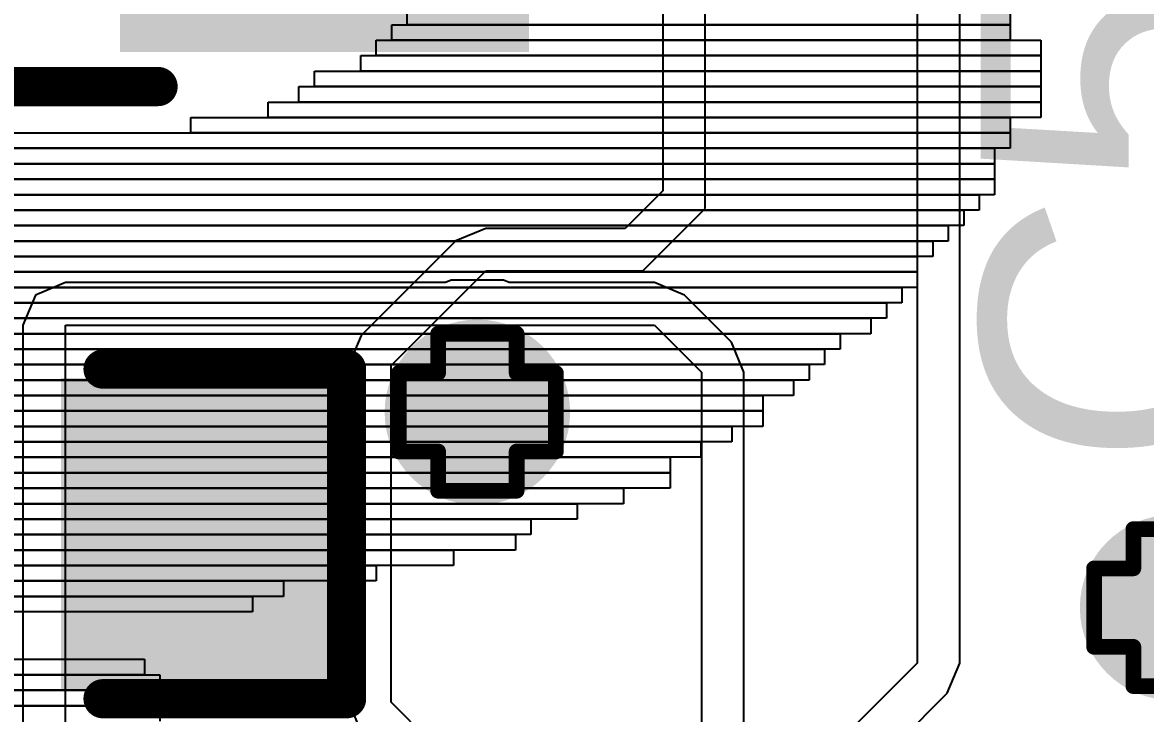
# Model space of a CAD drawing. Header units: inches. Extents: x -25 to 271, y -41 to 15.
# Drawn here: x 32.678 to 36.311, y -34.252 to -32.015 of the extents above; entities that cross this region are included whole.
import ezdxf

# ---------------------------------------------------------------- set-up
doc = ezdxf.new("R2010")
doc.units = ezdxf.units.IN
for name, color, linetype in [('Bottom Layer', 5, 'Continuous'), ('Bottom Overlay', 54, 'Continuous'), ('Drill Drawing', 1, 'Continuous'), ('Top Layer', 1, 'Continuous'), ('Top Overlay', 2, 'Continuous'), ('Top Paste', 8, 'Continuous'), ('Top Solder', 216, 'Continuous'), ('Via Holes', 16, 'Continuous')]:
    doc.layers.add(name, color=color, linetype=linetype)
doc.styles.add('Arial', font='', dxfattribs={"height": 0.2})
doc.styles.get('Arial').set_extended_font_data('Arial')

# ---------------------------------------------------------------- blocks, each defined once
blk = doc.blocks.new('SOT_23_6_THIN_21')
at = {"layer": 'Top Solder'}
blk.add_hatch(color=216, dxfattribs=at).paths.add_polyline_path([(-1.9616, 1.3616), (-0.6384, 1.3616), (-0.6384, 0.5384), (-1.9616, 0.5384)])
at = {"layer": 'Top Overlay'}
blk.add_lwpolyline([(0.762, 1.4732, 0.127, 0.127, 0), (-0.762, 1.4732, 0.127, 0.127, 0)], format="xyseb", dxfattribs=at)
blk.add_lwpolyline([(-0.7937, 1.4732, 0.0635, 0.0635, 1), (-0.7302, 1.4732, 0.0635, 0.0635, 1)], format="xyseb", close=True, dxfattribs=at)
blk = doc.blocks.new('CAP_0603_30')
at = {"layer": 'Top Layer'}
for points in [[(-0.381, 0.4445), (-0.381, -0.4445), (-1.143, -0.4445), (-1.143, 0.4445)], [(1.143, 0.4445), (1.143, -0.4445), (0.381, -0.4445), (0.381, 0.4445)]]:
    blk.add_hatch(color=1, dxfattribs=at).paths.add_polyline_path(points)
at = {"layer": 'Top Paste'}
for points in [[(-0.381, 0.4445), (-0.381, -0.4445), (-1.143, -0.4445), (-1.143, 0.4445)], [(1.143, 0.4445), (1.143, -0.4445), (0.381, -0.4445), (0.381, 0.4445)]]:
    blk.add_hatch(color=8, dxfattribs=at).paths.add_polyline_path(points)
at = {"layer": 'Top Solder'}
for points in [[(-0.321, 0.5045), (-0.321, -0.5045), (-1.203, -0.5045), (-1.203, 0.5045)], [(1.203, 0.5045), (1.203, -0.5045), (0.321, -0.5045), (0.321, 0.5045)]]:
    blk.add_hatch(color=216, dxfattribs=at).paths.add_polyline_path(points)
at = {"layer": 'Top Overlay'}
for points in [[(-0.4572, 0.5334, 0.127, 0.127, 0), (-1.2446, 0.5334, 0.127, 0.127, 0)], [(-1.2446, 0.5334, 0.127, 0.127, 0), (-1.2446, -0.5334, 0.127, 0.127, 0)], [(1.2446, 0.5334, 0.127, 0.127, 0), (0.4572, 0.5334, 0.127, 0.127, 0)], [(1.2446, 0.5334, 0.127, 0.127, 0), (1.2446, -0.5334, 0.127, 0.127, 0)], [(-0.4572, -0.5334, 0.127, 0.127, 0), (-1.2446, -0.5334, 0.127, 0.127, 0)], [(1.2446, -0.5334, 0.127, 0.127, 0), (0.4572, -0.5334, 0.127, 0.127, 0)]]:
    blk.add_lwpolyline(points, format="xyseb", dxfattribs=at)
for points in [[(-1.2764, 0.5334, 0.0635, 0.0635, 1), (-1.2128, 0.5334, 0.0635, 0.0635, 1)], [(-1.2764, 0.5334, 0.0635, 0.0635, 1), (-1.2128, 0.5334, 0.0635, 0.0635, 1)], [(-0.4889, 0.5334, 0.0635, 0.0635, 1), (-0.4254, 0.5334, 0.0635, 0.0635, 1)], [(0.4254, 0.5334, 0.0635, 0.0635, 1), (0.4889, 0.5334, 0.0635, 0.0635, 1)], [(1.2128, 0.5334, 0.0635, 0.0635, 1), (1.2764, 0.5334, 0.0635, 0.0635, 1)], [(1.2128, 0.5334, 0.0635, 0.0635, 1), (1.2764, 0.5334, 0.0635, 0.0635, 1)], [(-1.2764, -0.5334, 0.0635, 0.0635, 1), (-1.2128, -0.5334, 0.0635, 0.0635, 1)], [(-1.2764, -0.5334, 0.0635, 0.0635, 1), (-1.2128, -0.5334, 0.0635, 0.0635, 1)], [(-0.4889, -0.5334, 0.0635, 0.0635, 1), (-0.4254, -0.5334, 0.0635, 0.0635, 1)], [(0.4254, -0.5334, 0.0635, 0.0635, 1), (0.4889, -0.5334, 0.0635, 0.0635, 1)], [(1.2128, -0.5334, 0.0635, 0.0635, 1), (1.2764, -0.5334, 0.0635, 0.0635, 1)], [(1.2128, -0.5334, 0.0635, 0.0635, 1), (1.2764, -0.5334, 0.0635, 0.0635, 1)]]:
    blk.add_lwpolyline(points, format="xyseb", close=True, dxfattribs=at)

msp = doc.modelspace()

# ---------------------------------------------------------------- hatches: boundary and pattern name
at = {"layer": 'Bottom Layer'}
h = msp.add_hatch(color=5, dxfattribs=at)
edge = h.paths.add_edge_path()
edge.add_arc((34.1494, -33.2768), 0.3, 0, 360)
h = msp.add_hatch(color=5, dxfattribs=at)
edge = h.paths.add_edge_path()
edge.add_arc((36.3982, -33.909), 0.3, 0, 360)
at = {"layer": 'Top Layer'}
h = msp.add_hatch(color=1, dxfattribs=at)
edge = h.paths.add_edge_path()
edge.add_arc((34.1494, -33.2768), 0.3, 0, 360)
h = msp.add_hatch(color=1, dxfattribs=at)
edge = h.paths.add_edge_path()
edge.add_arc((36.3982, -33.909), 0.3, 0, 360)
at = {"layer": 'Via Holes'}
h = msp.add_hatch(color=7, dxfattribs=at)
edge = h.paths.add_edge_path()
edge.add_arc((34.1494, -33.2768), 0.15, 0, 360)
h = msp.add_hatch(color=7, dxfattribs=at)
edge = h.paths.add_edge_path()
edge.add_arc((36.3982, -33.909), 0.15, 0, 360)

# ---------------------------------------------------------------- linework, layer by layer
at = {"layer": 'Bottom Layer'}
for p, q in [((34.8864, -32.6177), (34.8864, -31.1686)), ((35.5722, -31.1686), (35.5722, -34.0883)), ((35.7097, -34.0883), (35.7097, -31.3153)), ((34.749, -31.5855), (34.749, -32.5607)), ((34.749, -32.5607), (34.6276, -32.6821)), ((34.6845, -32.8196), (34.8864, -32.6177)), ((34.1765, -32.6821), (34.0793, -32.7224)), ((34.6276, -32.6821), (34.1765, -32.6821)), ((34.1765, -32.6821), (34.1765, -32.6821)), ((34.0793, -32.7224), (33.7732, -33.0285)), ((33.8704, -33.1257), (34.1765, -32.8196)), ((34.1765, -32.8196), (34.6845, -32.8196)), ((33.7732, -33.0285), (33.733, -33.1257)), ((33.733, -33.1257), (33.733, -33.1257)), ((33.733, -33.1257), (33.733, -33.1664)), ((33.8704, -34.2153), (33.8704, -33.1257)), ((33.733, -33.1664), (33.7224, -33.1919)), ((33.7224, -33.1919), (33.7224, -33.3617)), ((33.7224, -33.3617), (33.733, -33.3872)), ((33.733, -33.3872), (33.733, -34.2153)), ((35.5722, -34.0883), (35.1391, -34.5214)), ((35.6694, -34.1855), (35.7097, -34.0883)), ((35.7097, -34.0883), (35.7097, -34.0883)), ((33.733, -34.2153), (33.733, -34.2153)), ((33.733, -34.2153), (33.7732, -34.3125)), ((34.1765, -34.5214), (33.8704, -34.2153)), ((35.432, -34.423), (35.6694, -34.1855))]:
    msp.add_line(p, q, dxfattribs=at)
at = {"layer": 'Bottom Overlay'}
for p, q in [((33.9223, -32.0228), (33.9223, -31.9728)), ((35.8723, -31.9728), (35.8723, -32.0228)), ((33.8723, -32.0726), (33.8723, -32.0228)), ((33.8723, -32.0228), (35.8723, -32.0228)), ((35.8723, -32.0228), (33.9223, -32.0228)), ((35.8723, -32.0228), (35.8723, -32.0726)), ((33.8223, -32.1226), (33.8223, -32.0726)), ((33.8223, -32.0726), (35.9724, -32.0726)), ((35.8723, -32.0726), (33.8723, -32.0726)), ((35.9724, -32.0726), (35.9724, -32.1226)), ((33.7725, -32.1727), (33.7725, -32.1226)), ((33.7725, -32.1226), (35.9724, -32.1226)), ((35.9724, -32.1226), (33.8223, -32.1226)), ((35.9724, -32.1226), (35.9724, -32.1727)), ((33.6224, -32.2227), (33.6224, -32.1727)), ((33.6224, -32.1727), (35.9724, -32.1727)), ((35.9724, -32.1727), (33.7725, -32.1727)), ((35.9724, -32.1727), (35.9724, -32.2227)), ((33.5723, -32.2727), (33.5723, -32.2227)), ((33.5723, -32.2227), (35.9724, -32.2227)), ((35.9724, -32.2227), (33.6224, -32.2227)), ((35.9724, -32.2227), (35.9724, -32.2727)), ((33.4725, -32.3228), (33.4725, -32.2727)), ((33.4725, -32.2727), (35.9724, -32.2727)), ((35.9724, -32.2727), (33.5723, -32.2727)), ((35.9724, -32.2727), (35.9724, -32.3228)), ((33.2223, -32.3726), (33.2223, -32.3228)), ((33.2223, -32.3228), (35.8723, -32.3228)), ((35.9724, -32.3228), (33.4725, -32.3228)), ((35.8723, -32.3228), (35.8723, -32.3726)), ((30.0224, -32.3726), (35.8723, -32.3726)), ((35.8723, -32.3726), (33.2223, -32.3726)), ((35.8723, -32.3726), (35.8723, -32.4226)), ((35.8723, -32.4226), (30.0224, -32.4226)), ((30.0725, -32.4226), (35.8223, -32.4226)), ((35.8223, -32.4226), (35.8223, -32.4726)), ((35.8223, -32.4726), (30.0725, -32.4726)), ((30.1225, -32.4726), (35.8223, -32.4726)), ((35.8223, -32.4726), (35.8223, -32.5227)), ((35.8223, -32.5227), (30.1225, -32.5227)), ((30.1225, -32.5227), (35.8223, -32.5227)), ((35.8223, -32.5227), (35.8223, -32.5727)), ((35.8223, -32.5727), (30.1225, -32.5727)), ((30.1723, -32.5727), (35.7725, -32.5727)), ((35.7725, -32.5727), (35.7725, -32.6227)), ((35.7725, -32.6227), (30.1723, -32.6227)), ((30.2223, -32.6227), (35.7224, -32.6227)), ((35.7224, -32.6227), (35.7224, -32.6728)), ((35.7224, -32.6728), (30.2223, -32.6728)), ((30.2223, -32.6728), (35.6724, -32.6728)), ((35.6724, -32.6728), (35.6724, -32.7226)), ((35.6724, -32.7226), (30.2223, -32.7226)), ((30.3224, -32.7226), (35.6224, -32.7226)), ((35.6224, -32.7226), (35.6224, -32.7726)), ((35.6224, -32.7726), (30.3224, -32.7726)), ((30.3724, -32.7726), (35.5723, -32.7726)), ((35.5723, -32.7726), (35.5723, -32.8226)), ((35.5723, -32.8226), (30.3724, -32.8226)), ((30.3724, -32.8226), (35.5723, -32.8226)), ((35.5723, -32.8226), (35.5723, -32.8727)), ((35.5723, -32.8727), (30.3724, -32.8727)), ((30.3724, -32.8727), (35.5223, -32.8727)), ((35.5223, -32.8727), (35.5223, -32.9227)), ((35.5223, -32.9227), (30.3724, -32.9227)), ((30.4225, -32.9227), (35.4725, -32.9227)), ((35.4725, -32.9227), (35.4725, -32.9728)), ((35.4725, -32.9728), (30.4225, -32.9728)), ((30.5223, -32.9728), (35.4225, -32.9728)), ((35.4225, -32.9728), (35.4225, -33.0228)), ((35.4225, -33.0228), (30.5223, -33.0228)), ((30.6224, -33.0228), (35.3224, -33.0228)), ((35.3224, -33.0228), (35.3224, -33.0726)), ((35.3224, -33.0726), (30.6224, -33.0726)), ((30.6224, -33.0726), (35.2723, -33.0726)), ((35.2723, -33.0726), (35.2723, -33.1226)), ((35.2723, -33.1226), (30.6224, -33.1226)), ((30.7224, -33.1226), (35.2223, -33.1226)), ((35.2223, -33.1226), (35.2223, -33.1727)), ((35.2223, -33.1727), (30.7224, -33.1727)), ((30.7725, -33.1727), (35.1723, -33.1727)), ((35.1723, -33.1727), (35.1723, -33.2227)), ((35.1723, -33.2227), (30.7725, -33.2227)), ((30.8223, -33.2227), (35.0724, -33.2227)), ((35.0724, -33.2227), (35.0724, -33.2727)), ((35.0724, -33.2727), (30.8223, -33.2727)), ((30.8723, -33.2727), (35.0724, -33.2727)), ((35.0724, -33.2727), (35.0724, -33.3228)), ((35.0724, -33.3228), (30.8723, -33.3228)), ((30.9724, -33.3228), (34.9724, -33.3228)), ((34.9724, -33.3228), (34.9724, -33.3726)), ((34.9724, -33.3726), (30.9724, -33.3726)), ((31.0224, -33.3726), (34.8723, -33.3726)), ((34.8723, -33.3726), (34.8723, -33.4226)), ((34.8723, -33.4226), (31.0224, -33.4226)), ((31.1723, -33.4226), (34.7725, -33.4226)), ((34.7725, -33.4226), (34.7725, -33.4726)), ((31.1723, -33.4726), (34.7725, -33.4726)), ((34.7725, -33.4726), (31.1723, -33.4726)), ((34.7725, -33.4726), (34.7725, -33.5227)), ((34.7725, -33.5227), (31.1723, -33.5227)), ((31.3224, -33.5227), (34.6224, -33.5227)), ((34.6224, -33.5227), (34.6224, -33.5727)), ((34.6224, -33.5727), (31.3224, -33.5727)), ((31.4225, -33.5727), (34.4725, -33.5727)), ((34.4725, -33.5727), (34.4725, -33.6227)), ((34.4725, -33.6227), (31.4225, -33.6227)), ((31.6224, -33.6227), (34.3224, -33.6227)), ((34.3224, -33.6227), (34.3224, -33.6728)), ((34.3224, -33.6728), (31.6224, -33.6728)), ((31.6224, -33.6728), (34.2723, -33.6728)), ((34.2723, -33.6728), (34.2723, -33.7226)), ((34.2723, -33.7226), (31.6224, -33.7226)), ((31.8223, -33.7226), (34.0724, -33.7226)), ((34.0724, -33.7226), (34.0724, -33.7726)), ((34.0724, -33.7726), (31.8223, -33.7726)), ((32.1225, -33.7726), (33.8223, -33.7726)), ((33.8223, -33.7726), (33.8223, -33.8226)), ((33.8223, -33.8226), (32.1225, -33.8226)), ((32.4225, -33.8226), (33.5223, -33.8226)), ((33.5223, -33.8226), (33.5223, -33.8727)), ((33.5223, -33.8727), (32.4225, -33.8727)), ((32.5223, -33.8727), (33.4225, -33.8727)), ((33.4225, -33.8727), (33.4225, -33.9227)), ((33.4225, -33.9227), (32.5223, -33.9227)), ((31.0224, -34.0764), (33.0725, -34.0764)), ((33.0725, -34.0764), (33.0725, -34.1264)), ((30.9724, -34.1264), (33.1225, -34.1264)), ((33.0725, -34.1264), (31.0224, -34.1264)), ((33.1225, -34.1264), (33.1225, -34.1765)), ((30.7725, -34.1765), (33.1225, -34.1765)), ((33.1225, -34.1765), (30.9724, -34.1765)), ((33.1225, -34.1765), (33.1225, -34.2265)), ((30.6224, -34.2265), (33.1225, -34.2265)), ((33.1225, -34.2265), (30.7725, -34.2265)), ((33.1225, -34.2265), (33.1225, -34.2765))]:
    msp.add_line(p, q, dxfattribs=at)
at = {"layer": 'Drill Drawing'}
for points in [[(34.0224, -33.1498, 0.0508, 0.0508, 0), (34.0224, -33.0228, 0.0508, 0.0508, 0)], [(34.0224, -33.0228, 0.0508, 0.0508, 0), (34.2764, -33.0228, 0.0508, 0.0508, 0)], [(34.2764, -33.1498, 0.0508, 0.0508, 0), (34.2764, -33.0228, 0.0508, 0.0508, 0)], [(33.8954, -33.4038, 0.0508, 0.0508, 0), (33.8954, -33.1498, 0.0508, 0.0508, 0)], [(33.8954, -33.1498, 0.0508, 0.0508, 0), (34.0224, -33.1498, 0.0508, 0.0508, 0)], [(34.2764, -33.1498, 0.0508, 0.0508, 0), (34.4034, -33.1498, 0.0508, 0.0508, 0)], [(34.4034, -33.4038, 0.0508, 0.0508, 0), (34.4034, -33.1498, 0.0508, 0.0508, 0)], [(33.8954, -33.4038, 0.0508, 0.0508, 0), (34.0224, -33.4038, 0.0508, 0.0508, 0)], [(34.0224, -33.5308, 0.0508, 0.0508, 0), (34.0224, -33.4038, 0.0508, 0.0508, 0)], [(34.2764, -33.4038, 0.0508, 0.0508, 0), (34.4034, -33.4038, 0.0508, 0.0508, 0)], [(34.2764, -33.5308, 0.0508, 0.0508, 0), (34.2764, -33.4038, 0.0508, 0.0508, 0)], [(34.0224, -33.5308, 0.0508, 0.0508, 0), (34.2764, -33.5308, 0.0508, 0.0508, 0)], [(36.2712, -33.782, 0.0508, 0.0508, 0), (36.2712, -33.655, 0.0508, 0.0508, 0)], [(36.2712, -33.655, 0.0508, 0.0508, 0), (36.5252, -33.655, 0.0508, 0.0508, 0)], [(36.1442, -34.036, 0.0508, 0.0508, 0), (36.1442, -33.782, 0.0508, 0.0508, 0)], [(36.1442, -33.782, 0.0508, 0.0508, 0), (36.2712, -33.782, 0.0508, 0.0508, 0)], [(36.1442, -34.036, 0.0508, 0.0508, 0), (36.2712, -34.036, 0.0508, 0.0508, 0)], [(36.2712, -34.163, 0.0508, 0.0508, 0), (36.2712, -34.036, 0.0508, 0.0508, 0)], [(36.2712, -34.163, 0.0508, 0.0508, 0), (36.5252, -34.163, 0.0508, 0.0508, 0)]]:
    msp.add_lwpolyline(points, format="xyseb", dxfattribs=at)
for points in [[(34.0097, -33.0228, 0.0254, 0.0254, 1), (34.0351, -33.0228, 0.0254, 0.0254, 1)], [(34.0097, -33.0228, 0.0254, 0.0254, 1), (34.0351, -33.0228, 0.0254, 0.0254, 1)], [(34.2637, -33.0228, 0.0254, 0.0254, 1), (34.2891, -33.0228, 0.0254, 0.0254, 1)], [(34.2637, -33.0228, 0.0254, 0.0254, 1), (34.2891, -33.0228, 0.0254, 0.0254, 1)], [(33.8827, -33.1498, 0.0254, 0.0254, 1), (33.9081, -33.1498, 0.0254, 0.0254, 1)], [(33.8827, -33.1498, 0.0254, 0.0254, 1), (33.9081, -33.1498, 0.0254, 0.0254, 1)], [(34.0097, -33.1498, 0.0254, 0.0254, 1), (34.0351, -33.1498, 0.0254, 0.0254, 1)], [(34.0097, -33.1498, 0.0254, 0.0254, 1), (34.0351, -33.1498, 0.0254, 0.0254, 1)], [(34.2637, -33.1498, 0.0254, 0.0254, 1), (34.2891, -33.1498, 0.0254, 0.0254, 1)], [(34.2637, -33.1498, 0.0254, 0.0254, 1), (34.2891, -33.1498, 0.0254, 0.0254, 1)], [(34.3907, -33.1498, 0.0254, 0.0254, 1), (34.4161, -33.1498, 0.0254, 0.0254, 1)], [(34.3907, -33.1498, 0.0254, 0.0254, 1), (34.4161, -33.1498, 0.0254, 0.0254, 1)], [(33.8827, -33.4038, 0.0254, 0.0254, 1), (33.9081, -33.4038, 0.0254, 0.0254, 1)], [(33.8827, -33.4038, 0.0254, 0.0254, 1), (33.9081, -33.4038, 0.0254, 0.0254, 1)], [(34.0097, -33.4038, 0.0254, 0.0254, 1), (34.0351, -33.4038, 0.0254, 0.0254, 1)], [(34.0097, -33.4038, 0.0254, 0.0254, 1), (34.0351, -33.4038, 0.0254, 0.0254, 1)], [(34.2637, -33.4038, 0.0254, 0.0254, 1), (34.2891, -33.4038, 0.0254, 0.0254, 1)], [(34.2637, -33.4038, 0.0254, 0.0254, 1), (34.2891, -33.4038, 0.0254, 0.0254, 1)], [(34.3907, -33.4038, 0.0254, 0.0254, 1), (34.4161, -33.4038, 0.0254, 0.0254, 1)], [(34.3907, -33.4038, 0.0254, 0.0254, 1), (34.4161, -33.4038, 0.0254, 0.0254, 1)], [(34.0097, -33.5308, 0.0254, 0.0254, 1), (34.0351, -33.5308, 0.0254, 0.0254, 1)], [(34.0097, -33.5308, 0.0254, 0.0254, 1), (34.0351, -33.5308, 0.0254, 0.0254, 1)], [(34.2637, -33.5308, 0.0254, 0.0254, 1), (34.2891, -33.5308, 0.0254, 0.0254, 1)], [(34.2637, -33.5308, 0.0254, 0.0254, 1), (34.2891, -33.5308, 0.0254, 0.0254, 1)], [(36.2585, -33.655, 0.0254, 0.0254, 1), (36.2839, -33.655, 0.0254, 0.0254, 1)], [(36.2585, -33.655, 0.0254, 0.0254, 1), (36.2839, -33.655, 0.0254, 0.0254, 1)], [(36.1315, -33.782, 0.0254, 0.0254, 1), (36.1569, -33.782, 0.0254, 0.0254, 1)], [(36.1315, -33.782, 0.0254, 0.0254, 1), (36.1569, -33.782, 0.0254, 0.0254, 1)], [(36.2585, -33.782, 0.0254, 0.0254, 1), (36.2839, -33.782, 0.0254, 0.0254, 1)], [(36.2585, -33.782, 0.0254, 0.0254, 1), (36.2839, -33.782, 0.0254, 0.0254, 1)], [(36.1315, -34.036, 0.0254, 0.0254, 1), (36.1569, -34.036, 0.0254, 0.0254, 1)], [(36.1315, -34.036, 0.0254, 0.0254, 1), (36.1569, -34.036, 0.0254, 0.0254, 1)], [(36.2585, -34.036, 0.0254, 0.0254, 1), (36.2839, -34.036, 0.0254, 0.0254, 1)], [(36.2585, -34.036, 0.0254, 0.0254, 1), (36.2839, -34.036, 0.0254, 0.0254, 1)], [(36.2585, -34.163, 0.0254, 0.0254, 1), (36.2839, -34.163, 0.0254, 0.0254, 1)], [(36.2585, -34.163, 0.0254, 0.0254, 1), (36.2839, -34.163, 0.0254, 0.0254, 1)]]:
    msp.add_lwpolyline(points, format="xyseb", close=True, dxfattribs=at)
at = {"layer": 'Top Layer'}
for p, q in [((32.8168, -32.8571), (32.7196, -32.8974)), ((34.0468, -32.8571), (32.8168, -32.8571)), ((34.0645, -32.8498), (34.0468, -32.8571)), ((34.2343, -32.8498), (34.0645, -32.8498)), ((34.2521, -32.8571), (34.2343, -32.8498)), ((34.7218, -32.8571), (34.2521, -32.8571)), ((34.819, -32.8974), (34.7218, -32.8571)), ((34.7218, -32.8571), (34.7218, -32.8571)), ((32.7196, -32.8974), (32.6793, -32.9946)), ((34.9714, -33.0498), (34.819, -32.8974)), ((34.819, -32.8974), (34.819, -32.8974)), ((32.6793, -32.9946), (32.6793, -34.4678)), ((32.8168, -34.4678), (32.8168, -32.9946)), ((32.8168, -32.9946), (34.7218, -32.9946)), ((34.7218, -32.9946), (34.8742, -33.147)), ((35.0117, -33.147), (34.9714, -33.0498)), ((34.9714, -33.0498), (34.9714, -33.0498)), ((34.8742, -33.147), (34.8742, -34.3154)), ((35.0117, -34.3154), (35.0117, -33.147)), ((35.0117, -33.147), (35.0117, -33.147))]:
    msp.add_line(p, q, dxfattribs=at)

# ---------------------------------------------------------------- block references
at = {"rotation": 180}
for name, p in [('SOT_23_6_THIN_21', (32.3545, -30.7495)), ('CAP_0603_30', (32.4815, -33.6705))]:
    msp.add_blockref(name, p, dxfattribs=at)

# ---------------------------------------------------------------- texts
at = {"layer": 'Top Overlay', "style": 'Arial'}
msp.add_text('C5', height=0.889, rotation=90, dxfattribs=at).set_placement((36.6667, -33.4558))

doc.saveas('drawing.dxf')
